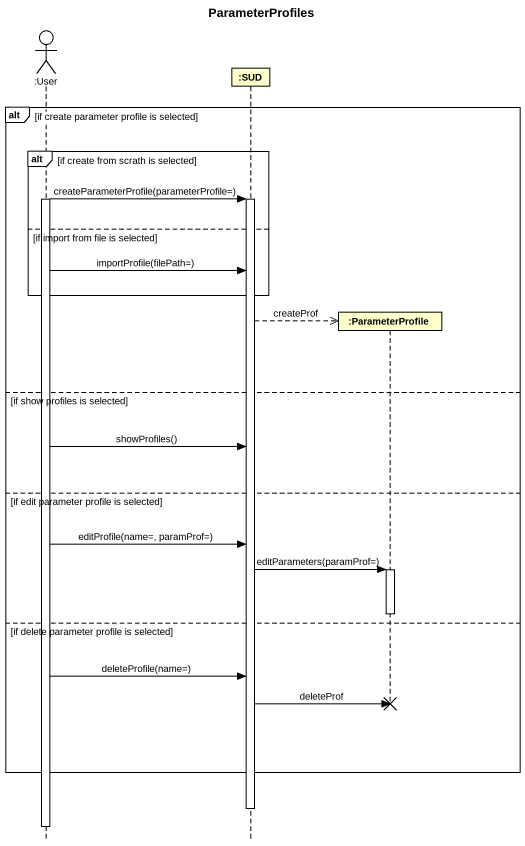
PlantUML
@startuml
title ParameterProfiles
hide footbox
actor ":User" as User
participant ":SUD" as SUD
participant ":ParameterProfile" as ParameterProfile

alt if create parameter profile is selected
  alt if create from scrath is selected
    activate User
    User -> SUD : createParameterProfile(parameterProfile=)
    activate SUD
  else if import from file is selected
    User -> SUD : importProfile(filePath=)
  end
  SUD -->> ParameterProfile ** : createProf
else if show profiles is selected
  User -> SUD : showProfiles()
else if edit parameter profile is selected
  User -> SUD : editProfile(name=, paramProf=)
  SUD -> ParameterProfile : editParameters(paramProf=)
  activate ParameterProfile
  deactivate ParameterProfile
else if delete parameter profile is selected
  User -> SUD : deleteProfile(name=)
  SUD -> ParameterProfile !! : deleteProf
end
deactivate SUD
deactivate User
@enduml
